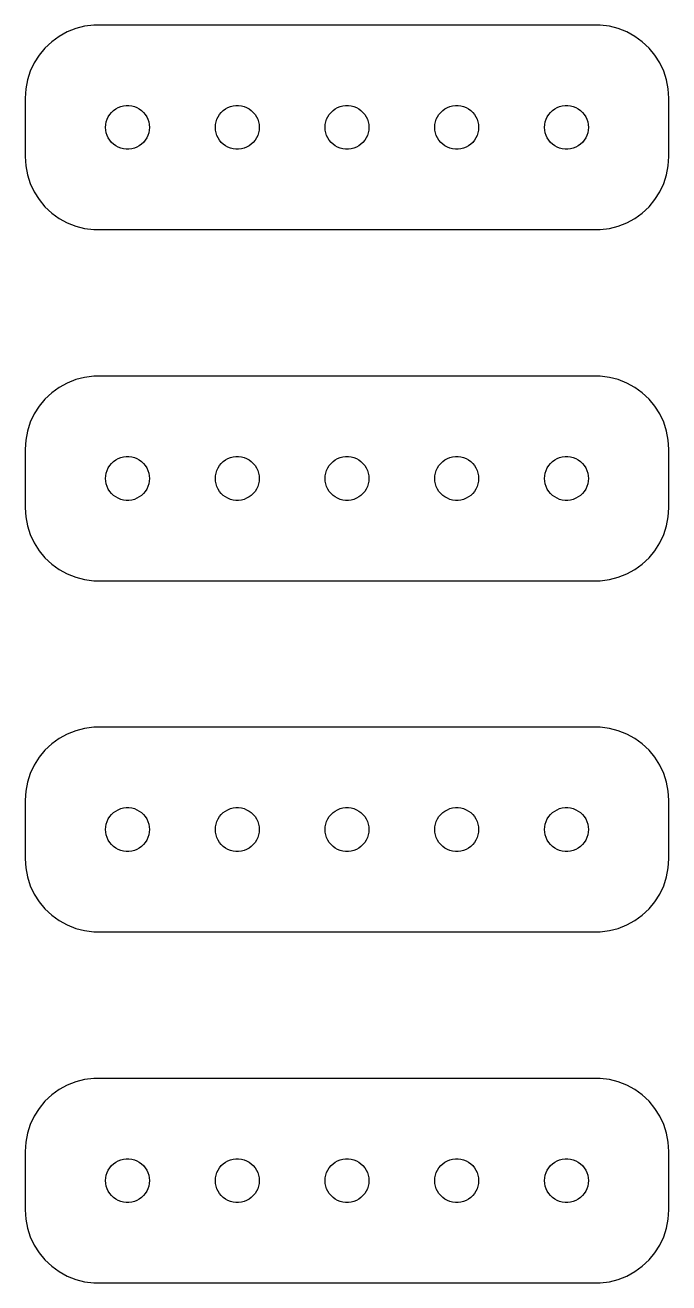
# Model space of a CAD drawing. Header units: metres. Extents: x -22 to 22, y 65 to 151.
import ezdxf

# ---------------------------------------------------------------- set-up
doc = ezdxf.new("R2010")
doc.units = ezdxf.units.M

msp = doc.modelspace()

# ---------------------------------------------------------------- linework, layer by layer
for p, q in [((-19.1289, 150.524), (-19.6791, 150.222)), ((-18.5451, 150.755), (-19.1289, 150.524)), ((-17.9369, 150.911), (-18.5451, 150.755)), ((-17.3139, 150.99), (-17.9369, 150.911)), ((17.3139, 150.99), (-17.3139, 150.99)), ((17.9369, 150.911), (17.3139, 150.99)), ((18.5451, 150.755), (17.9369, 150.911)), ((19.1289, 150.524), (18.5451, 150.755)), ((19.6791, 150.222), (19.1289, 150.524)), ((-20.1871, 149.853), (-20.6448, 149.423)), ((-19.6791, 150.222), (-20.1871, 149.853)), ((20.1871, 149.853), (19.6791, 150.222)), ((20.6448, 149.423), (20.1871, 149.853)), ((-21.0451, 148.939), (-21.3815, 148.409)), ((-20.6448, 149.423), (-21.0451, 148.939)), ((21.0451, 148.939), (20.6448, 149.423)), ((21.3815, 148.409), (21.0451, 148.939)), ((-21.3815, 148.409), (-21.6489, 147.841)), ((21.6489, 147.841), (21.3815, 148.409)), ((-21.8429, 147.243), (-21.9606, 146.627)), ((-21.6489, 147.841), (-21.8429, 147.243)), ((21.8429, 147.243), (21.6489, 147.841)), ((21.9606, 146.627), (21.8429, 147.243)), ((-21.9606, 146.627), (-22, 146)), ((22, 146), (21.9606, 146.627)), ((-22, 146), (-22, 142)), ((-15.8037, 145.266), (-15.6387, 145.357)), ((-15.6387, 145.357), (-15.4635, 145.427)), ((-15.4635, 145.427), (-15.2811, 145.473)), ((-15.2811, 145.473), (-15.0942, 145.497)), ((-15.0942, 145.497), (-14.9058, 145.497)), ((-14.9058, 145.497), (-14.7189, 145.473)), ((-14.7189, 145.473), (-14.5365, 145.427)), ((-14.5365, 145.427), (-14.3613, 145.357)), ((-14.3613, 145.357), (-14.1963, 145.266)), ((-8.30373, 145.266), (-8.13866, 145.357)), ((-8.13866, 145.357), (-7.96352, 145.427)), ((-7.96352, 145.427), (-7.78107, 145.473)), ((-7.78107, 145.473), (-7.59418, 145.497)), ((-7.59418, 145.497), (-7.40581, 145.497)), ((-7.40581, 145.497), (-7.21892, 145.473)), ((-7.21892, 145.473), (-7.03647, 145.427)), ((-7.03647, 145.427), (-6.86133, 145.357)), ((-6.86133, 145.357), (-6.69626, 145.266)), ((-0.803726, 145.266), (-0.638657, 145.357)), ((-0.638657, 145.357), (-0.463516, 145.427)), ((-0.463516, 145.427), (-0.281067, 145.473)), ((-0.281067, 145.473), (-0.094177, 145.497)), ((-0.094177, 145.497), (0.094177, 145.497)), ((0.094177, 145.497), (0.281067, 145.473)), ((0.281067, 145.473), (0.463516, 145.427)), ((0.463516, 145.427), (0.638657, 145.357)), ((0.638657, 145.357), (0.803726, 145.266)), ((6.69626, 145.266), (6.86133, 145.357)), ((6.86133, 145.357), (7.03647, 145.427)), ((7.03647, 145.427), (7.21892, 145.473)), ((7.21892, 145.473), (7.40581, 145.497)), ((7.40581, 145.497), (7.59418, 145.497)), ((7.59418, 145.497), (7.78107, 145.473)), ((7.78107, 145.473), (7.96352, 145.427)), ((7.96352, 145.427), (8.13866, 145.357)), ((8.13866, 145.357), (8.30373, 145.266)), ((14.1963, 145.266), (14.3613, 145.357)), ((14.3613, 145.357), (14.5365, 145.427)), ((14.5365, 145.427), (14.7189, 145.473)), ((14.7189, 145.473), (14.9058, 145.497)), ((14.9058, 145.497), (15.0942, 145.497)), ((15.0942, 145.497), (15.2811, 145.473)), ((15.2811, 145.473), (15.4635, 145.427)), ((15.4635, 145.427), (15.6387, 145.357)), ((15.6387, 145.357), (15.8037, 145.266)), ((22, 142), (22, 146)), ((-16.4529, 144.373), (-16.3947, 144.552)), ((-16.3947, 144.552), (-16.3145, 144.723)), ((-16.3145, 144.723), (-16.2135, 144.882)), ((-16.2135, 144.882), (-16.0934, 145.027)), ((-16.0934, 145.027), (-15.9561, 145.156)), ((-15.9561, 145.156), (-15.8037, 145.266)), ((-14.1963, 145.266), (-14.0439, 145.156)), ((-14.0439, 145.156), (-13.9065, 145.027)), ((-13.9065, 145.027), (-13.7865, 144.882)), ((-13.7865, 144.882), (-13.6855, 144.723)), ((-13.6855, 144.723), (-13.6053, 144.552)), ((-13.6053, 144.552), (-13.5471, 144.373)), ((-8.95287, 144.373), (-8.89465, 144.552)), ((-8.89465, 144.552), (-8.81445, 144.723)), ((-8.81445, 144.723), (-8.71352, 144.882)), ((-8.71352, 144.882), (-8.59344, 145.027)), ((-8.59344, 145.027), (-8.45613, 145.156)), ((-8.45613, 145.156), (-8.30373, 145.266)), ((-6.69626, 145.266), (-6.54385, 145.156)), ((-6.54385, 145.156), (-6.40654, 145.027)), ((-6.40654, 145.027), (-6.28647, 144.882)), ((-6.28647, 144.882), (-6.18553, 144.723)), ((-6.18553, 144.723), (-6.10533, 144.552)), ((-6.10533, 144.552), (-6.04712, 144.373)), ((-1.45287, 144.373), (-1.39465, 144.552)), ((-1.39465, 144.552), (-1.31445, 144.723)), ((-1.31445, 144.723), (-1.21352, 144.882)), ((-1.21352, 144.882), (-1.09344, 145.027)), ((-1.09344, 145.027), (-0.956131, 145.156)), ((-0.956131, 145.156), (-0.803726, 145.266)), ((0.803726, 145.266), (0.956131, 145.156)), ((0.956131, 145.156), (1.09344, 145.027)), ((1.09344, 145.027), (1.21352, 144.882)), ((1.21352, 144.882), (1.31445, 144.723)), ((1.31445, 144.723), (1.39465, 144.552)), ((1.39465, 144.552), (1.45287, 144.373)), ((6.04712, 144.373), (6.10533, 144.552)), ((6.10533, 144.552), (6.18553, 144.723)), ((6.18553, 144.723), (6.28647, 144.882)), ((6.28647, 144.882), (6.40654, 145.027)), ((6.40654, 145.027), (6.54385, 145.156)), ((6.54385, 145.156), (6.69626, 145.266)), ((8.30373, 145.266), (8.45613, 145.156)), ((8.45613, 145.156), (8.59344, 145.027)), ((8.59344, 145.027), (8.71352, 144.882)), ((8.71352, 144.882), (8.81445, 144.723)), ((8.81445, 144.723), (8.89465, 144.552)), ((8.89465, 144.552), (8.95287, 144.373)), ((13.5471, 144.373), (13.6053, 144.552)), ((13.6053, 144.552), (13.6855, 144.723)), ((13.6855, 144.723), (13.7865, 144.882)), ((13.7865, 144.882), (13.9065, 145.027)), ((13.9065, 145.027), (14.0439, 145.156)), ((14.0439, 145.156), (14.1963, 145.266)), ((15.8037, 145.266), (15.9561, 145.156)), ((15.9561, 145.156), (16.0934, 145.027)), ((16.0934, 145.027), (16.2135, 144.882)), ((16.2135, 144.882), (16.3145, 144.723)), ((16.3145, 144.723), (16.3947, 144.552)), ((16.3947, 144.552), (16.4529, 144.373)), ((-16.5, 144), (-16.4882, 144.188)), ((-16.4882, 143.812), (-16.5, 144)), ((-16.4882, 144.188), (-16.4529, 144.373)), ((-16.4529, 143.627), (-16.4882, 143.812)), ((-16.3947, 143.448), (-16.4529, 143.627)), ((-13.5471, 143.627), (-13.6053, 143.448)), ((-13.5471, 144.373), (-13.5118, 144.188)), ((-13.5118, 143.812), (-13.5471, 143.627)), ((-13.5118, 144.188), (-13.5, 144)), ((-13.5, 144), (-13.5118, 143.812)), ((-9, 144), (-8.98816, 144.188)), ((-8.98816, 143.812), (-9, 144)), ((-8.98816, 144.188), (-8.95287, 144.373)), ((-8.95287, 143.627), (-8.98816, 143.812)), ((-8.89465, 143.448), (-8.95287, 143.627)), ((-6.04712, 143.627), (-6.10533, 143.448)), ((-6.04712, 144.373), (-6.01183, 144.188)), ((-6.01183, 143.812), (-6.04712, 143.627)), ((-6.01183, 144.188), (-6, 144)), ((-6, 144), (-6.01183, 143.812)), ((-1.5, 144), (-1.48816, 144.188)), ((-1.48816, 143.812), (-1.5, 144)), ((-1.48816, 144.188), (-1.45287, 144.373)), ((-1.45287, 143.627), (-1.48816, 143.812)), ((-1.39465, 143.448), (-1.45287, 143.627)), ((1.45287, 143.627), (1.39465, 143.448)), ((1.45287, 144.373), (1.48816, 144.188)), ((1.48816, 143.812), (1.45287, 143.627)), ((1.48816, 144.188), (1.5, 144)), ((1.5, 144), (1.48816, 143.812)), ((6, 144), (6.01183, 144.188)), ((6.01183, 143.812), (6, 144)), ((6.01183, 144.188), (6.04712, 144.373)), ((6.04712, 143.627), (6.01183, 143.812)), ((6.10533, 143.448), (6.04712, 143.627)), ((8.95287, 143.627), (8.89465, 143.448)), ((8.95287, 144.373), (8.98816, 144.188)), ((8.98816, 143.812), (8.95287, 143.627)), ((8.98816, 144.188), (9, 144)), ((9, 144), (8.98816, 143.812)), ((13.5, 144), (13.5118, 144.188)), ((13.5118, 143.812), (13.5, 144)), ((13.5118, 144.188), (13.5471, 144.373)), ((13.5471, 143.627), (13.5118, 143.812)), ((13.6053, 143.448), (13.5471, 143.627)), ((16.4529, 143.627), (16.3947, 143.448)), ((16.4529, 144.373), (16.4882, 144.188)), ((16.4882, 143.812), (16.4529, 143.627)), ((16.4882, 144.188), (16.5, 144)), ((16.5, 144), (16.4882, 143.812)), ((-16.3145, 143.277), (-16.3947, 143.448)), ((-16.2135, 143.118), (-16.3145, 143.277)), ((-16.0934, 142.973), (-16.2135, 143.118)), ((-15.9561, 142.844), (-16.0934, 142.973)), ((-15.8037, 142.734), (-15.9561, 142.844)), ((-15.6387, 142.643), (-15.8037, 142.734)), ((-14.1963, 142.734), (-14.3613, 142.643)), ((-14.0439, 142.844), (-14.1963, 142.734)), ((-13.9065, 142.973), (-14.0439, 142.844)), ((-13.7865, 143.118), (-13.9065, 142.973)), ((-13.6855, 143.277), (-13.7865, 143.118)), ((-13.6053, 143.448), (-13.6855, 143.277)), ((-8.81445, 143.277), (-8.89465, 143.448)), ((-8.71352, 143.118), (-8.81445, 143.277)), ((-8.59344, 142.973), (-8.71352, 143.118)), ((-8.45613, 142.844), (-8.59344, 142.973)), ((-8.30373, 142.734), (-8.45613, 142.844)), ((-8.13866, 142.643), (-8.30373, 142.734)), ((-6.69626, 142.734), (-6.86133, 142.643)), ((-6.54385, 142.844), (-6.69626, 142.734)), ((-6.40654, 142.973), (-6.54385, 142.844)), ((-6.28647, 143.118), (-6.40654, 142.973)), ((-6.18553, 143.277), (-6.28647, 143.118)), ((-6.10533, 143.448), (-6.18553, 143.277)), ((-1.31445, 143.277), (-1.39465, 143.448)), ((-1.21352, 143.118), (-1.31445, 143.277)), ((-1.09344, 142.973), (-1.21352, 143.118)), ((-0.956131, 142.844), (-1.09344, 142.973)), ((-0.803726, 142.734), (-0.956131, 142.844)), ((-0.638657, 142.643), (-0.803726, 142.734)), ((0.803726, 142.734), (0.638657, 142.643)), ((0.956131, 142.844), (0.803726, 142.734)), ((1.09344, 142.973), (0.956131, 142.844)), ((1.21352, 143.118), (1.09344, 142.973)), ((1.31445, 143.277), (1.21352, 143.118)), ((1.39465, 143.448), (1.31445, 143.277)), ((6.18553, 143.277), (6.10533, 143.448)), ((6.28647, 143.118), (6.18553, 143.277)), ((6.40654, 142.973), (6.28647, 143.118)), ((6.54385, 142.844), (6.40654, 142.973)), ((6.69626, 142.734), (6.54385, 142.844)), ((6.86133, 142.643), (6.69626, 142.734)), ((8.30373, 142.734), (8.13866, 142.643)), ((8.45613, 142.844), (8.30373, 142.734)), ((8.59344, 142.973), (8.45613, 142.844)), ((8.71352, 143.118), (8.59344, 142.973)), ((8.81445, 143.277), (8.71352, 143.118)), ((8.89465, 143.448), (8.81445, 143.277)), ((13.6855, 143.277), (13.6053, 143.448)), ((13.7865, 143.118), (13.6855, 143.277)), ((13.9065, 142.973), (13.7865, 143.118)), ((14.0439, 142.844), (13.9065, 142.973)), ((14.1963, 142.734), (14.0439, 142.844)), ((14.3613, 142.643), (14.1963, 142.734)), ((15.8037, 142.734), (15.6387, 142.643)), ((15.9561, 142.844), (15.8037, 142.734)), ((16.0934, 142.973), (15.9561, 142.844)), ((16.2135, 143.118), (16.0934, 142.973)), ((16.3145, 143.277), (16.2135, 143.118)), ((16.3947, 143.448), (16.3145, 143.277)), ((-22, 142), (-21.9606, 141.373)), ((-15.4635, 142.573), (-15.6387, 142.643)), ((-15.2811, 142.527), (-15.4635, 142.573)), ((-15.0942, 142.503), (-15.2811, 142.527)), ((-14.9058, 142.503), (-15.0942, 142.503)), ((-14.7189, 142.527), (-14.9058, 142.503)), ((-14.5365, 142.573), (-14.7189, 142.527)), ((-14.3613, 142.643), (-14.5365, 142.573)), ((-7.96352, 142.573), (-8.13866, 142.643)), ((-7.78107, 142.527), (-7.96352, 142.573)), ((-7.59418, 142.503), (-7.78107, 142.527)), ((-7.40581, 142.503), (-7.59418, 142.503)), ((-7.21892, 142.527), (-7.40581, 142.503)), ((-7.03647, 142.573), (-7.21892, 142.527)), ((-6.86133, 142.643), (-7.03647, 142.573)), ((-0.463516, 142.573), (-0.638657, 142.643)), ((-0.281067, 142.527), (-0.463516, 142.573)), ((-0.094177, 142.503), (-0.281067, 142.527)), ((0.094177, 142.503), (-0.094177, 142.503)), ((0.281067, 142.527), (0.094177, 142.503)), ((0.463516, 142.573), (0.281067, 142.527)), ((0.638657, 142.643), (0.463516, 142.573)), ((7.03647, 142.573), (6.86133, 142.643)), ((7.21892, 142.527), (7.03647, 142.573)), ((7.40581, 142.503), (7.21892, 142.527)), ((7.59418, 142.503), (7.40581, 142.503)), ((7.78107, 142.527), (7.59418, 142.503)), ((7.96352, 142.573), (7.78107, 142.527)), ((8.13866, 142.643), (7.96352, 142.573)), ((14.5365, 142.573), (14.3613, 142.643)), ((14.7189, 142.527), (14.5365, 142.573)), ((14.9058, 142.503), (14.7189, 142.527)), ((15.0942, 142.503), (14.9058, 142.503)), ((15.2811, 142.527), (15.0942, 142.503)), ((15.4635, 142.573), (15.2811, 142.527)), ((15.6387, 142.643), (15.4635, 142.573)), ((21.9606, 141.373), (22, 142)), ((-21.9606, 141.373), (-21.8429, 140.757)), ((21.8429, 140.757), (21.9606, 141.373)), ((-21.8429, 140.757), (-21.6489, 140.159)), ((-21.6489, 140.159), (-21.3815, 139.591)), ((21.3815, 139.591), (21.6489, 140.159)), ((21.6489, 140.159), (21.8429, 140.757)), ((-21.3815, 139.591), (-21.0451, 139.061)), ((21.0451, 139.061), (21.3815, 139.591)), ((-21.0451, 139.061), (-20.6448, 138.577)), ((-20.6448, 138.577), (-20.1871, 138.147)), ((20.1871, 138.147), (20.6448, 138.577)), ((20.6448, 138.577), (21.0451, 139.061)), ((-20.1871, 138.147), (-19.6791, 137.778)), ((-19.6791, 137.778), (-19.1289, 137.476)), ((19.1289, 137.476), (19.6791, 137.778)), ((19.6791, 137.778), (20.1871, 138.147)), ((-19.1289, 137.476), (-18.5451, 137.245)), ((-18.5451, 137.245), (-17.9369, 137.089)), ((-17.9369, 137.089), (-17.3139, 137.01)), ((-17.3139, 137.01), (17.3139, 137.01)), ((17.3139, 137.01), (17.9369, 137.089)), ((17.9369, 137.089), (18.5451, 137.245)), ((18.5451, 137.245), (19.1289, 137.476)), ((-19.1289, 126.524), (-19.6791, 126.222)), ((-18.5451, 126.755), (-19.1289, 126.524)), ((-17.9369, 126.911), (-18.5451, 126.755)), ((-17.3139, 126.99), (-17.9369, 126.911)), ((17.3139, 126.99), (-17.3139, 126.99)), ((17.9369, 126.911), (17.3139, 126.99)), ((18.5451, 126.755), (17.9369, 126.911)), ((19.1289, 126.524), (18.5451, 126.755)), ((19.6791, 126.222), (19.1289, 126.524)), ((-20.1871, 125.853), (-20.6448, 125.423)), ((-19.6791, 126.222), (-20.1871, 125.853)), ((20.1871, 125.853), (19.6791, 126.222)), ((20.6448, 125.423), (20.1871, 125.853)), ((-21.0451, 124.939), (-21.3815, 124.409)), ((-20.6448, 125.423), (-21.0451, 124.939)), ((21.0451, 124.939), (20.6448, 125.423)), ((21.3815, 124.409), (21.0451, 124.939)), ((-21.6489, 123.841), (-21.8429, 123.243)), ((-21.3815, 124.409), (-21.6489, 123.841)), ((21.6489, 123.841), (21.3815, 124.409)), ((21.8429, 123.243), (21.6489, 123.841)), ((-21.8429, 123.243), (-21.9606, 122.627)), ((21.9606, 122.627), (21.8429, 123.243)), ((-21.9606, 122.627), (-22, 122)), ((22, 122), (21.9606, 122.627)), ((-22, 122), (-22, 118)), ((-15.9561, 121.156), (-15.8037, 121.266)), ((-15.8037, 121.266), (-15.6387, 121.357)), ((-15.6387, 121.357), (-15.4635, 121.427)), ((-15.4635, 121.427), (-15.2811, 121.473)), ((-15.2811, 121.473), (-15.0942, 121.497)), ((-15.0942, 121.497), (-14.9058, 121.497)), ((-14.9058, 121.497), (-14.7189, 121.473)), ((-14.7189, 121.473), (-14.5365, 121.427)), ((-14.5365, 121.427), (-14.3613, 121.357)), ((-14.3613, 121.357), (-14.1963, 121.266)), ((-14.1963, 121.266), (-14.0439, 121.156)), ((-8.45613, 121.156), (-8.30373, 121.266)), ((-8.30373, 121.266), (-8.13866, 121.357)), ((-8.13866, 121.357), (-7.96352, 121.427)), ((-7.96352, 121.427), (-7.78107, 121.473)), ((-7.78107, 121.473), (-7.59418, 121.497)), ((-7.59418, 121.497), (-7.40581, 121.497)), ((-7.40581, 121.497), (-7.21892, 121.473)), ((-7.21892, 121.473), (-7.03647, 121.427)), ((-7.03647, 121.427), (-6.86133, 121.357)), ((-6.86133, 121.357), (-6.69626, 121.266)), ((-6.69626, 121.266), (-6.54385, 121.156)), ((-0.956131, 121.156), (-0.803726, 121.266)), ((-0.803726, 121.266), (-0.638657, 121.357)), ((-0.638657, 121.357), (-0.463516, 121.427)), ((-0.463516, 121.427), (-0.281067, 121.473)), ((-0.281067, 121.473), (-0.094177, 121.497)), ((-0.094177, 121.497), (0.094177, 121.497)), ((0.094177, 121.497), (0.281067, 121.473)), ((0.281067, 121.473), (0.463516, 121.427)), ((0.463516, 121.427), (0.638657, 121.357)), ((0.638657, 121.357), (0.803726, 121.266)), ((0.803726, 121.266), (0.956131, 121.156)), ((6.54385, 121.156), (6.69626, 121.266)), ((6.69626, 121.266), (6.86133, 121.357)), ((6.86133, 121.357), (7.03647, 121.427)), ((7.03647, 121.427), (7.21892, 121.473)), ((7.21892, 121.473), (7.40581, 121.497)), ((7.40581, 121.497), (7.59418, 121.497)), ((7.59418, 121.497), (7.78107, 121.473)), ((7.78107, 121.473), (7.96352, 121.427)), ((7.96352, 121.427), (8.13866, 121.357)), ((8.13866, 121.357), (8.30373, 121.266)), ((8.30373, 121.266), (8.45613, 121.156)), ((14.0439, 121.156), (14.1963, 121.266)), ((14.1963, 121.266), (14.3613, 121.357)), ((14.3613, 121.357), (14.5365, 121.427)), ((14.5365, 121.427), (14.7189, 121.473)), ((14.7189, 121.473), (14.9058, 121.497)), ((14.9058, 121.497), (15.0942, 121.497)), ((15.0942, 121.497), (15.2811, 121.473)), ((15.2811, 121.473), (15.4635, 121.427)), ((15.4635, 121.427), (15.6387, 121.357)), ((15.6387, 121.357), (15.8037, 121.266)), ((15.8037, 121.266), (15.9561, 121.156)), ((22, 118), (22, 122)), ((-16.4882, 120.188), (-16.4529, 120.373)), ((-16.4529, 120.373), (-16.3947, 120.552)), ((-16.3947, 120.552), (-16.3145, 120.723)), ((-16.3145, 120.723), (-16.2135, 120.882)), ((-16.2135, 120.882), (-16.0934, 121.027)), ((-16.0934, 121.027), (-15.9561, 121.156)), ((-14.0439, 121.156), (-13.9065, 121.027)), ((-13.9065, 121.027), (-13.7865, 120.882)), ((-13.7865, 120.882), (-13.6855, 120.723)), ((-13.6855, 120.723), (-13.6053, 120.552)), ((-13.6053, 120.552), (-13.5471, 120.373)), ((-13.5471, 120.373), (-13.5118, 120.188)), ((-8.98816, 120.188), (-8.95287, 120.373)), ((-8.95287, 120.373), (-8.89465, 120.552)), ((-8.89465, 120.552), (-8.81445, 120.723)), ((-8.81445, 120.723), (-8.71352, 120.882)), ((-8.71352, 120.882), (-8.59344, 121.027)), ((-8.59344, 121.027), (-8.45613, 121.156)), ((-6.54385, 121.156), (-6.40654, 121.027)), ((-6.40654, 121.027), (-6.28647, 120.882)), ((-6.28647, 120.882), (-6.18553, 120.723)), ((-6.18553, 120.723), (-6.10533, 120.552)), ((-6.10533, 120.552), (-6.04712, 120.373)), ((-6.04712, 120.373), (-6.01183, 120.188)), ((-1.48816, 120.188), (-1.45287, 120.373)), ((-1.45287, 120.373), (-1.39465, 120.552)), ((-1.39465, 120.552), (-1.31445, 120.723)), ((-1.31445, 120.723), (-1.21352, 120.882)), ((-1.21352, 120.882), (-1.09344, 121.027)), ((-1.09344, 121.027), (-0.956131, 121.156)), ((0.956131, 121.156), (1.09344, 121.027)), ((1.09344, 121.027), (1.21352, 120.882)), ((1.21352, 120.882), (1.31445, 120.723)), ((1.31445, 120.723), (1.39465, 120.552)), ((1.39465, 120.552), (1.45287, 120.373)), ((1.45287, 120.373), (1.48816, 120.188)), ((6.01183, 120.188), (6.04712, 120.373)), ((6.04712, 120.373), (6.10533, 120.552)), ((6.10533, 120.552), (6.18553, 120.723)), ((6.18553, 120.723), (6.28647, 120.882)), ((6.28647, 120.882), (6.40654, 121.027)), ((6.40654, 121.027), (6.54385, 121.156)), ((8.45613, 121.156), (8.59344, 121.027)), ((8.59344, 121.027), (8.71352, 120.882)), ((8.71352, 120.882), (8.81445, 120.723)), ((8.81445, 120.723), (8.89465, 120.552)), ((8.89465, 120.552), (8.95287, 120.373)), ((8.95287, 120.373), (8.98816, 120.188)), ((13.5118, 120.188), (13.5471, 120.373)), ((13.5471, 120.373), (13.6053, 120.552)), ((13.6053, 120.552), (13.6855, 120.723)), ((13.6855, 120.723), (13.7865, 120.882)), ((13.7865, 120.882), (13.9065, 121.027)), ((13.9065, 121.027), (14.0439, 121.156)), ((15.9561, 121.156), (16.0934, 121.027)), ((16.0934, 121.027), (16.2135, 120.882)), ((16.2135, 120.882), (16.3145, 120.723)), ((16.3145, 120.723), (16.3947, 120.552)), ((16.3947, 120.552), (16.4529, 120.373)), ((16.4529, 120.373), (16.4882, 120.188)), ((-16.5, 120), (-16.4882, 120.188)), ((-16.4882, 119.812), (-16.5, 120)), ((-16.4529, 119.627), (-16.4882, 119.812)), ((-16.3947, 119.448), (-16.4529, 119.627)), ((-13.5471, 119.627), (-13.6053, 119.448)), ((-13.5118, 119.812), (-13.5471, 119.627)), ((-13.5118, 120.188), (-13.5, 120)), ((-13.5, 120), (-13.5118, 119.812)), ((-9, 120), (-8.98816, 120.188)), ((-8.98816, 119.812), (-9, 120)), ((-8.95287, 119.627), (-8.98816, 119.812)), ((-8.89465, 119.448), (-8.95287, 119.627)), ((-6.04712, 119.627), (-6.10533, 119.448)), ((-6.01183, 119.812), (-6.04712, 119.627)), ((-6.01183, 120.188), (-6, 120)), ((-6, 120), (-6.01183, 119.812)), ((-1.5, 120), (-1.48816, 120.188)), ((-1.48816, 119.812), (-1.5, 120)), ((-1.45287, 119.627), (-1.48816, 119.812)), ((-1.39465, 119.448), (-1.45287, 119.627)), ((1.45287, 119.627), (1.39465, 119.448)), ((1.48816, 119.812), (1.45287, 119.627)), ((1.48816, 120.188), (1.5, 120)), ((1.5, 120), (1.48816, 119.812)), ((6, 120), (6.01183, 120.188)), ((6.01183, 119.812), (6, 120)), ((6.04712, 119.627), (6.01183, 119.812)), ((6.10533, 119.448), (6.04712, 119.627)), ((8.95287, 119.627), (8.89465, 119.448)), ((8.98816, 119.812), (8.95287, 119.627)), ((8.98816, 120.188), (9, 120)), ((9, 120), (8.98816, 119.812)), ((13.5, 120), (13.5118, 120.188)), ((13.5118, 119.812), (13.5, 120)), ((13.5471, 119.627), (13.5118, 119.812)), ((13.6053, 119.448), (13.5471, 119.627)), ((16.4529, 119.627), (16.3947, 119.448)), ((16.4882, 119.812), (16.4529, 119.627)), ((16.4882, 120.188), (16.5, 120)), ((16.5, 120), (16.4882, 119.812)), ((-16.3145, 119.277), (-16.3947, 119.448)), ((-16.2135, 119.118), (-16.3145, 119.277)), ((-16.0934, 118.973), (-16.2135, 119.118)), ((-15.9561, 118.844), (-16.0934, 118.973)), ((-15.8037, 118.734), (-15.9561, 118.844)), ((-15.6387, 118.643), (-15.8037, 118.734)), ((-14.1963, 118.734), (-14.3613, 118.643)), ((-14.0439, 118.844), (-14.1963, 118.734)), ((-13.9065, 118.973), (-14.0439, 118.844)), ((-13.7865, 119.118), (-13.9065, 118.973)), ((-13.6855, 119.277), (-13.7865, 119.118)), ((-13.6053, 119.448), (-13.6855, 119.277)), ((-8.81445, 119.277), (-8.89465, 119.448)), ((-8.71352, 119.118), (-8.81445, 119.277)), ((-8.59344, 118.973), (-8.71352, 119.118)), ((-8.45613, 118.844), (-8.59344, 118.973)), ((-8.30373, 118.734), (-8.45613, 118.844)), ((-8.13866, 118.643), (-8.30373, 118.734)), ((-6.69626, 118.734), (-6.86133, 118.643)), ((-6.54385, 118.844), (-6.69626, 118.734)), ((-6.40654, 118.973), (-6.54385, 118.844)), ((-6.28647, 119.118), (-6.40654, 118.973)), ((-6.18553, 119.277), (-6.28647, 119.118)), ((-6.10533, 119.448), (-6.18553, 119.277)), ((-1.31445, 119.277), (-1.39465, 119.448)), ((-1.21352, 119.118), (-1.31445, 119.277)), ((-1.09344, 118.973), (-1.21352, 119.118)), ((-0.956131, 118.844), (-1.09344, 118.973)), ((-0.803726, 118.734), (-0.956131, 118.844)), ((-0.638657, 118.643), (-0.803726, 118.734)), ((0.803726, 118.734), (0.638657, 118.643)), ((0.956131, 118.844), (0.803726, 118.734)), ((1.09344, 118.973), (0.956131, 118.844)), ((1.21352, 119.118), (1.09344, 118.973)), ((1.31445, 119.277), (1.21352, 119.118)), ((1.39465, 119.448), (1.31445, 119.277)), ((6.18553, 119.277), (6.10533, 119.448)), ((6.28647, 119.118), (6.18553, 119.277)), ((6.40654, 118.973), (6.28647, 119.118)), ((6.54385, 118.844), (6.40654, 118.973)), ((6.69626, 118.734), (6.54385, 118.844)), ((6.86133, 118.643), (6.69626, 118.734)), ((8.30373, 118.734), (8.13866, 118.643)), ((8.45613, 118.844), (8.30373, 118.734)), ((8.59344, 118.973), (8.45613, 118.844)), ((8.71352, 119.118), (8.59344, 118.973)), ((8.81445, 119.277), (8.71352, 119.118)), ((8.89465, 119.448), (8.81445, 119.277)), ((13.6855, 119.277), (13.6053, 119.448)), ((13.7865, 119.118), (13.6855, 119.277)), ((13.9065, 118.973), (13.7865, 119.118)), ((14.0439, 118.844), (13.9065, 118.973)), ((14.1963, 118.734), (14.0439, 118.844)), ((14.3613, 118.643), (14.1963, 118.734)), ((15.8037, 118.734), (15.6387, 118.643)), ((15.9561, 118.844), (15.8037, 118.734)), ((16.0934, 118.973), (15.9561, 118.844)), ((16.2135, 119.118), (16.0934, 118.973)), ((16.3145, 119.277), (16.2135, 119.118)), ((16.3947, 119.448), (16.3145, 119.277)), ((-22, 118), (-21.9606, 117.373)), ((-15.4635, 118.573), (-15.6387, 118.643)), ((-15.2811, 118.527), (-15.4635, 118.573)), ((-15.0942, 118.503), (-15.2811, 118.527)), ((-14.9058, 118.503), (-15.0942, 118.503)), ((-14.7189, 118.527), (-14.9058, 118.503)), ((-14.5365, 118.573), (-14.7189, 118.527)), ((-14.3613, 118.643), (-14.5365, 118.573)), ((-7.96352, 118.573), (-8.13866, 118.643)), ((-7.78107, 118.527), (-7.96352, 118.573)), ((-7.59418, 118.503), (-7.78107, 118.527)), ((-7.40581, 118.503), (-7.59418, 118.503)), ((-7.21892, 118.527), (-7.40581, 118.503)), ((-7.03647, 118.573), (-7.21892, 118.527)), ((-6.86133, 118.643), (-7.03647, 118.573)), ((-0.463516, 118.573), (-0.638657, 118.643)), ((-0.281067, 118.527), (-0.463516, 118.573)), ((-0.094177, 118.503), (-0.281067, 118.527)), ((0.094177, 118.503), (-0.094177, 118.503)), ((0.281067, 118.527), (0.094177, 118.503)), ((0.463516, 118.573), (0.281067, 118.527)), ((0.638657, 118.643), (0.463516, 118.573)), ((7.03647, 118.573), (6.86133, 118.643)), ((7.21892, 118.527), (7.03647, 118.573)), ((7.40581, 118.503), (7.21892, 118.527)), ((7.59418, 118.503), (7.40581, 118.503)), ((7.78107, 118.527), (7.59418, 118.503)), ((7.96352, 118.573), (7.78107, 118.527)), ((8.13866, 118.643), (7.96352, 118.573)), ((14.5365, 118.573), (14.3613, 118.643)), ((14.7189, 118.527), (14.5365, 118.573)), ((14.9058, 118.503), (14.7189, 118.527)), ((15.0942, 118.503), (14.9058, 118.503)), ((15.2811, 118.527), (15.0942, 118.503)), ((15.4635, 118.573), (15.2811, 118.527)), ((15.6387, 118.643), (15.4635, 118.573)), ((21.9606, 117.373), (22, 118)), ((-21.9606, 117.373), (-21.8429, 116.757)), ((21.8429, 116.757), (21.9606, 117.373)), ((-21.8429, 116.757), (-21.6489, 116.159)), ((-21.6489, 116.159), (-21.3815, 115.591)), ((21.3815, 115.591), (21.6489, 116.159)), ((21.6489, 116.159), (21.8429, 116.757)), ((-21.3815, 115.591), (-21.0451, 115.061)), ((21.0451, 115.061), (21.3815, 115.591)), ((-21.0451, 115.061), (-20.6448, 114.577)), ((-20.6448, 114.577), (-20.1871, 114.147)), ((20.1871, 114.147), (20.6448, 114.577)), ((20.6448, 114.577), (21.0451, 115.061)), ((-20.1871, 114.147), (-19.6791, 113.778)), ((-19.6791, 113.778), (-19.1289, 113.476)), ((19.1289, 113.476), (19.6791, 113.778)), ((19.6791, 113.778), (20.1871, 114.147)), ((-19.1289, 113.476), (-18.5451, 113.245)), ((-18.5451, 113.245), (-17.9369, 113.089)), ((-17.9369, 113.089), (-17.3139, 113.01)), ((-17.3139, 113.01), (17.3139, 113.01)), ((17.3139, 113.01), (17.9369, 113.089)), ((17.9369, 113.089), (18.5451, 113.245)), ((18.5451, 113.245), (19.1289, 113.476)), ((-19.1289, 102.524), (-19.6791, 102.222)), ((-18.5451, 102.755), (-19.1289, 102.524)), ((-17.9369, 102.911), (-18.5451, 102.755)), ((-17.3139, 102.99), (-17.9369, 102.911)), ((17.3139, 102.99), (-17.3139, 102.99)), ((17.9369, 102.911), (17.3139, 102.99)), ((18.5451, 102.755), (17.9369, 102.911)), ((19.1289, 102.524), (18.5451, 102.755)), ((19.6791, 102.222), (19.1289, 102.524)), ((-20.1871, 101.853), (-20.6448, 101.423)), ((-19.6791, 102.222), (-20.1871, 101.853)), ((20.1871, 101.853), (19.6791, 102.222)), ((20.6448, 101.423), (20.1871, 101.853)), ((-21.0451, 100.939), (-21.3815, 100.409)), ((-20.6448, 101.423), (-21.0451, 100.939)), ((21.0451, 100.939), (20.6448, 101.423)), ((21.3815, 100.409), (21.0451, 100.939)), ((-21.6489, 99.8406), (-21.8429, 99.2434)), ((-21.3815, 100.409), (-21.6489, 99.8406)), ((21.6489, 99.8406), (21.3815, 100.409)), ((21.8429, 99.2434), (21.6489, 99.8406)), ((-21.8429, 99.2434), (-21.9606, 98.6267)), ((21.9606, 98.6267), (21.8429, 99.2434)), ((-21.9606, 98.6267), (-22, 98)), ((22, 98), (21.9606, 98.6267)), ((-22, 98), (-22, 94)), ((-15.9561, 97.1558), (-15.8037, 97.2665)), ((-15.8037, 97.2665), (-15.6387, 97.3572)), ((-15.6387, 97.3572), (-15.4635, 97.4266)), ((-15.4635, 97.4266), (-15.2811, 97.4734)), ((-15.2811, 97.4734), (-15.0942, 97.497)), ((-15.0942, 97.497), (-14.9058, 97.497)), ((-14.9058, 97.497), (-14.7189, 97.4734)), ((-14.7189, 97.4734), (-14.5365, 97.4266)), ((-14.5365, 97.4266), (-14.3613, 97.3572)), ((-14.3613, 97.3572), (-14.1963, 97.2665)), ((-14.1963, 97.2665), (-14.0439, 97.1558)), ((-8.45613, 97.1558), (-8.30373, 97.2665)), ((-8.30373, 97.2665), (-8.13866, 97.3572)), ((-8.13866, 97.3572), (-7.96352, 97.4266)), ((-7.96352, 97.4266), (-7.78107, 97.4734)), ((-7.78107, 97.4734), (-7.59418, 97.497)), ((-7.59418, 97.497), (-7.40581, 97.497)), ((-7.40581, 97.497), (-7.21892, 97.4734)), ((-7.21892, 97.4734), (-7.03647, 97.4266)), ((-7.03647, 97.4266), (-6.86133, 97.3572)), ((-6.86133, 97.3572), (-6.69626, 97.2665)), ((-6.69626, 97.2665), (-6.54385, 97.1558)), ((-0.956131, 97.1558), (-0.803726, 97.2665)), ((-0.803726, 97.2665), (-0.638657, 97.3572)), ((-0.638657, 97.3572), (-0.463516, 97.4266)), ((-0.463516, 97.4266), (-0.281067, 97.4734)), ((-0.281067, 97.4734), (-0.094177, 97.497)), ((-0.094177, 97.497), (0.094177, 97.497)), ((0.094177, 97.497), (0.281067, 97.4734)), ((0.281067, 97.4734), (0.463516, 97.4266)), ((0.463516, 97.4266), (0.638657, 97.3572)), ((0.638657, 97.3572), (0.803726, 97.2665)), ((0.803726, 97.2665), (0.956131, 97.1558)), ((6.54385, 97.1558), (6.69626, 97.2665)), ((6.69626, 97.2665), (6.86133, 97.3572)), ((6.86133, 97.3572), (7.03647, 97.4266)), ((7.03647, 97.4266), (7.21892, 97.4734)), ((7.21892, 97.4734), (7.40581, 97.497)), ((7.40581, 97.497), (7.59418, 97.497)), ((7.59418, 97.497), (7.78107, 97.4734)), ((7.78107, 97.4734), (7.96352, 97.4266)), ((7.96352, 97.4266), (8.13866, 97.3572)), ((8.13866, 97.3572), (8.30373, 97.2665)), ((8.30373, 97.2665), (8.45613, 97.1558)), ((14.0439, 97.1558), (14.1963, 97.2665)), ((14.1963, 97.2665), (14.3613, 97.3572)), ((14.3613, 97.3572), (14.5365, 97.4266)), ((14.5365, 97.4266), (14.7189, 97.4734)), ((14.7189, 97.4734), (14.9058, 97.497)), ((14.9058, 97.497), (15.0942, 97.497)), ((15.0942, 97.497), (15.2811, 97.4734)), ((15.2811, 97.4734), (15.4635, 97.4266)), ((15.4635, 97.4266), (15.6387, 97.3572)), ((15.6387, 97.3572), (15.8037, 97.2665)), ((15.8037, 97.2665), (15.9561, 97.1558)), ((22, 94), (22, 98)), ((-16.4882, 96.188), (-16.4529, 96.373)), ((-16.4529, 96.373), (-16.3947, 96.5522)), ((-16.3947, 96.5522), (-16.3145, 96.7226)), ((-16.3145, 96.7226), (-16.2135, 96.8817)), ((-16.2135, 96.8817), (-16.0934, 97.0268)), ((-16.0934, 97.0268), (-15.9561, 97.1558)), ((-14.0439, 97.1558), (-13.9065, 97.0268)), ((-13.9065, 97.0268), (-13.7865, 96.8817)), ((-13.7865, 96.8817), (-13.6855, 96.7226)), ((-13.6855, 96.7226), (-13.6053, 96.5522)), ((-13.6053, 96.5522), (-13.5471, 96.373)), ((-13.5471, 96.373), (-13.5118, 96.188)), ((-8.98816, 96.188), (-8.95287, 96.373)), ((-8.95287, 96.373), (-8.89465, 96.5522)), ((-8.89465, 96.5522), (-8.81445, 96.7226)), ((-8.81445, 96.7226), (-8.71352, 96.8817)), ((-8.71352, 96.8817), (-8.59344, 97.0268)), ((-8.59344, 97.0268), (-8.45613, 97.1558)), ((-6.54385, 97.1558), (-6.40654, 97.0268)), ((-6.40654, 97.0268), (-6.28647, 96.8817)), ((-6.28647, 96.8817), (-6.18553, 96.7226)), ((-6.18553, 96.7226), (-6.10533, 96.5522)), ((-6.10533, 96.5522), (-6.04712, 96.373)), ((-6.04712, 96.373), (-6.01183, 96.188)), ((-1.48816, 96.188), (-1.45287, 96.373)), ((-1.45287, 96.373), (-1.39465, 96.5522)), ((-1.39465, 96.5522), (-1.31445, 96.7226)), ((-1.31445, 96.7226), (-1.21352, 96.8817)), ((-1.21352, 96.8817), (-1.09344, 97.0268)), ((-1.09344, 97.0268), (-0.956131, 97.1558)), ((0.956131, 97.1558), (1.09344, 97.0268)), ((1.09344, 97.0268), (1.21352, 96.8817)), ((1.21352, 96.8817), (1.31445, 96.7226)), ((1.31445, 96.7226), (1.39465, 96.5522)), ((1.39465, 96.5522), (1.45287, 96.373)), ((1.45287, 96.373), (1.48816, 96.188)), ((6.01183, 96.188), (6.04712, 96.373)), ((6.04712, 96.373), (6.10533, 96.5522)), ((6.10533, 96.5522), (6.18553, 96.7226)), ((6.18553, 96.7226), (6.28647, 96.8817)), ((6.28647, 96.8817), (6.40654, 97.0268)), ((6.40654, 97.0268), (6.54385, 97.1558)), ((8.45613, 97.1558), (8.59344, 97.0268)), ((8.59344, 97.0268), (8.71352, 96.8817)), ((8.71352, 96.8817), (8.81445, 96.7226)), ((8.81445, 96.7226), (8.89465, 96.5522)), ((8.89465, 96.5522), (8.95287, 96.373)), ((8.95287, 96.373), (8.98816, 96.188)), ((13.5118, 96.188), (13.5471, 96.373)), ((13.5471, 96.373), (13.6053, 96.5522)), ((13.6053, 96.5522), (13.6855, 96.7226)), ((13.6855, 96.7226), (13.7865, 96.8817)), ((13.7865, 96.8817), (13.9065, 97.0268)), ((13.9065, 97.0268), (14.0439, 97.1558)), ((15.9561, 97.1558), (16.0934, 97.0268)), ((16.0934, 97.0268), (16.2135, 96.8817)), ((16.2135, 96.8817), (16.3145, 96.7226)), ((16.3145, 96.7226), (16.3947, 96.5522)), ((16.3947, 96.5522), (16.4529, 96.373)), ((16.4529, 96.373), (16.4882, 96.188)), ((-16.5, 96), (-16.4882, 96.188)), ((-16.4882, 95.812), (-16.5, 96)), ((-16.4529, 95.627), (-16.4882, 95.812)), ((-16.3947, 95.4478), (-16.4529, 95.627)), ((-16.3145, 95.2774), (-16.3947, 95.4478)), ((-13.6053, 95.4478), (-13.6855, 95.2774)), ((-13.5471, 95.627), (-13.6053, 95.4478)), ((-13.5118, 95.812), (-13.5471, 95.627)), ((-13.5118, 96.188), (-13.5, 96)), ((-13.5, 96), (-13.5118, 95.812)), ((-9, 96), (-8.98816, 96.188)), ((-8.98816, 95.812), (-9, 96)), ((-8.95287, 95.627), (-8.98816, 95.812)), ((-8.89465, 95.4478), (-8.95287, 95.627)), ((-8.81445, 95.2774), (-8.89465, 95.4478)), ((-6.10533, 95.4478), (-6.18553, 95.2774)), ((-6.04712, 95.627), (-6.10533, 95.4478)), ((-6.01183, 95.812), (-6.04712, 95.627)), ((-6.01183, 96.188), (-6, 96)), ((-6, 96), (-6.01183, 95.812)), ((-1.5, 96), (-1.48816, 96.188)), ((-1.48816, 95.812), (-1.5, 96)), ((-1.45287, 95.627), (-1.48816, 95.812)), ((-1.39465, 95.4478), (-1.45287, 95.627)), ((-1.31445, 95.2774), (-1.39465, 95.4478)), ((1.39465, 95.4478), (1.31445, 95.2774)), ((1.45287, 95.627), (1.39465, 95.4478)), ((1.48816, 95.812), (1.45287, 95.627)), ((1.48816, 96.188), (1.5, 96)), ((1.5, 96), (1.48816, 95.812)), ((6, 96), (6.01183, 96.188)), ((6.01183, 95.812), (6, 96)), ((6.04712, 95.627), (6.01183, 95.812)), ((6.10533, 95.4478), (6.04712, 95.627)), ((6.18553, 95.2774), (6.10533, 95.4478)), ((8.89465, 95.4478), (8.81445, 95.2774)), ((8.95287, 95.627), (8.89465, 95.4478)), ((8.98816, 95.812), (8.95287, 95.627)), ((8.98816, 96.188), (9, 96)), ((9, 96), (8.98816, 95.812)), ((13.5, 96), (13.5118, 96.188)), ((13.5118, 95.812), (13.5, 96)), ((13.5471, 95.627), (13.5118, 95.812)), ((13.6053, 95.4478), (13.5471, 95.627)), ((13.6855, 95.2774), (13.6053, 95.4478)), ((16.3947, 95.4478), (16.3145, 95.2774)), ((16.4529, 95.627), (16.3947, 95.4478)), ((16.4882, 95.812), (16.4529, 95.627)), ((16.4882, 96.188), (16.5, 96)), ((16.5, 96), (16.4882, 95.812)), ((-16.2135, 95.1183), (-16.3145, 95.2774)), ((-16.0934, 94.9732), (-16.2135, 95.1183)), ((-15.9561, 94.8442), (-16.0934, 94.9732)), ((-15.8037, 94.7335), (-15.9561, 94.8442)), ((-15.6387, 94.6428), (-15.8037, 94.7335)), ((-15.4635, 94.5734), (-15.6387, 94.6428)), ((-14.3613, 94.6428), (-14.5365, 94.5734)), ((-14.1963, 94.7335), (-14.3613, 94.6428)), ((-14.0439, 94.8442), (-14.1963, 94.7335)), ((-13.9065, 94.9732), (-14.0439, 94.8442)), ((-13.7865, 95.1183), (-13.9065, 94.9732)), ((-13.6855, 95.2774), (-13.7865, 95.1183)), ((-8.71352, 95.1183), (-8.81445, 95.2774)), ((-8.59344, 94.9732), (-8.71352, 95.1183)), ((-8.45613, 94.8442), (-8.59344, 94.9732)), ((-8.30373, 94.7335), (-8.45613, 94.8442)), ((-8.13866, 94.6428), (-8.30373, 94.7335)), ((-7.96352, 94.5734), (-8.13866, 94.6428)), ((-6.86133, 94.6428), (-7.03647, 94.5734)), ((-6.69626, 94.7335), (-6.86133, 94.6428)), ((-6.54385, 94.8442), (-6.69626, 94.7335)), ((-6.40654, 94.9732), (-6.54385, 94.8442)), ((-6.28647, 95.1183), (-6.40654, 94.9732)), ((-6.18553, 95.2774), (-6.28647, 95.1183)), ((-1.21352, 95.1183), (-1.31445, 95.2774)), ((-1.09344, 94.9732), (-1.21352, 95.1183)), ((-0.956131, 94.8442), (-1.09344, 94.9732)), ((-0.803726, 94.7335), (-0.956131, 94.8442)), ((-0.638657, 94.6428), (-0.803726, 94.7335)), ((-0.463516, 94.5734), (-0.638657, 94.6428)), ((0.638657, 94.6428), (0.463516, 94.5734)), ((0.803726, 94.7335), (0.638657, 94.6428)), ((0.956131, 94.8442), (0.803726, 94.7335)), ((1.09344, 94.9732), (0.956131, 94.8442)), ((1.21352, 95.1183), (1.09344, 94.9732)), ((1.31445, 95.2774), (1.21352, 95.1183)), ((6.28647, 95.1183), (6.18553, 95.2774)), ((6.40654, 94.9732), (6.28647, 95.1183)), ((6.54385, 94.8442), (6.40654, 94.9732)), ((6.69626, 94.7335), (6.54385, 94.8442)), ((6.86133, 94.6428), (6.69626, 94.7335)), ((7.03647, 94.5734), (6.86133, 94.6428)), ((8.13866, 94.6428), (7.96352, 94.5734)), ((8.30373, 94.7335), (8.13866, 94.6428)), ((8.45613, 94.8442), (8.30373, 94.7335)), ((8.59344, 94.9732), (8.45613, 94.8442)), ((8.71352, 95.1183), (8.59344, 94.9732)), ((8.81445, 95.2774), (8.71352, 95.1183)), ((13.7865, 95.1183), (13.6855, 95.2774)), ((13.9065, 94.9732), (13.7865, 95.1183)), ((14.0439, 94.8442), (13.9065, 94.9732)), ((14.1963, 94.7335), (14.0439, 94.8442)), ((14.3613, 94.6428), (14.1963, 94.7335)), ((14.5365, 94.5734), (14.3613, 94.6428)), ((15.6387, 94.6428), (15.4635, 94.5734)), ((15.8037, 94.7335), (15.6387, 94.6428)), ((15.9561, 94.8442), (15.8037, 94.7335)), ((16.0934, 94.9732), (15.9561, 94.8442)), ((16.2135, 95.1183), (16.0934, 94.9732)), ((16.3145, 95.2774), (16.2135, 95.1183)), ((-22, 94), (-21.9606, 93.3733)), ((-15.2811, 94.5266), (-15.4635, 94.5734)), ((-15.0942, 94.503), (-15.2811, 94.5266)), ((-14.9058, 94.503), (-15.0942, 94.503)), ((-14.7189, 94.5266), (-14.9058, 94.503)), ((-14.5365, 94.5734), (-14.7189, 94.5266)), ((-7.78107, 94.5266), (-7.96352, 94.5734)), ((-7.59418, 94.503), (-7.78107, 94.5266)), ((-7.40581, 94.503), (-7.59418, 94.503)), ((-7.21892, 94.5266), (-7.40581, 94.503)), ((-7.03647, 94.5734), (-7.21892, 94.5266)), ((-0.281067, 94.5266), (-0.463516, 94.5734)), ((-0.094177, 94.503), (-0.281067, 94.5266)), ((0.094177, 94.503), (-0.094177, 94.503)), ((0.281067, 94.5266), (0.094177, 94.503)), ((0.463516, 94.5734), (0.281067, 94.5266)), ((7.21892, 94.5266), (7.03647, 94.5734)), ((7.40581, 94.503), (7.21892, 94.5266)), ((7.59418, 94.503), (7.40581, 94.503)), ((7.78107, 94.5266), (7.59418, 94.503)), ((7.96352, 94.5734), (7.78107, 94.5266)), ((14.7189, 94.5266), (14.5365, 94.5734)), ((14.9058, 94.503), (14.7189, 94.5266)), ((15.0942, 94.503), (14.9058, 94.503)), ((15.2811, 94.5266), (15.0942, 94.503)), ((15.4635, 94.5734), (15.2811, 94.5266)), ((21.9606, 93.3733), (22, 94)), ((-21.9606, 93.3733), (-21.8429, 92.7566)), ((21.8429, 92.7566), (21.9606, 93.3733)), ((-21.8429, 92.7566), (-21.6489, 92.1594)), ((-21.6489, 92.1594), (-21.3815, 91.5912)), ((21.3815, 91.5912), (21.6489, 92.1594)), ((21.6489, 92.1594), (21.8429, 92.7566)), ((-21.3815, 91.5912), (-21.0451, 91.0611)), ((21.0451, 91.0611), (21.3815, 91.5912)), ((-21.0451, 91.0611), (-20.6448, 90.5773)), ((-20.6448, 90.5773), (-20.1871, 90.1474)), ((20.1871, 90.1474), (20.6448, 90.5773)), ((20.6448, 90.5773), (21.0451, 91.0611)), ((-20.1871, 90.1474), (-19.6791, 89.7784)), ((-19.6791, 89.7784), (-19.1289, 89.4759)), ((-19.1289, 89.4759), (-18.5451, 89.2447)), ((18.5451, 89.2447), (19.1289, 89.4759)), ((19.1289, 89.4759), (19.6791, 89.7784)), ((19.6791, 89.7784), (20.1871, 90.1474)), ((-18.5451, 89.2447), (-17.9369, 89.0886)), ((-17.9369, 89.0886), (-17.3139, 89.0099)), ((-17.3139, 89.0099), (17.3139, 89.0099)), ((17.3139, 89.0099), (17.9369, 89.0886)), ((17.9369, 89.0886), (18.5451, 89.2447)), ((-19.1289, 78.5241), (-19.6791, 78.2216)), ((-18.5451, 78.7553), (-19.1289, 78.5241)), ((-17.9369, 78.9114), (-18.5451, 78.7553)), ((-17.3139, 78.9901), (-17.9369, 78.9114)), ((17.3139, 78.9901), (-17.3139, 78.9901)), ((17.9369, 78.9114), (17.3139, 78.9901)), ((18.5451, 78.7553), (17.9369, 78.9114)), ((19.1289, 78.5241), (18.5451, 78.7553)), ((19.6791, 78.2216), (19.1289, 78.5241)), ((-20.6448, 77.4227), (-21.0451, 76.9389)), ((-20.1871, 77.8526), (-20.6448, 77.4227)), ((-19.6791, 78.2216), (-20.1871, 77.8526)), ((20.1871, 77.8526), (19.6791, 78.2216)), ((20.6448, 77.4227), (20.1871, 77.8526)), ((21.0451, 76.9389), (20.6448, 77.4227)), ((-21.0451, 76.9389), (-21.3815, 76.4088)), ((21.3815, 76.4088), (21.0451, 76.9389)), ((-21.6489, 75.8406), (-21.8429, 75.2434)), ((-21.3815, 76.4088), (-21.6489, 75.8406)), ((21.6489, 75.8406), (21.3815, 76.4088)), ((21.8429, 75.2434), (21.6489, 75.8406)), ((-21.8429, 75.2434), (-21.9606, 74.6267)), ((21.9606, 74.6267), (21.8429, 75.2434)), ((-21.9606, 74.6267), (-22, 74)), ((-22, 74), (-22, 70)), ((22, 74), (21.9606, 74.6267)), ((22, 70), (22, 74)), ((-16.0934, 73.0268), (-15.9561, 73.1558)), ((-15.9561, 73.1558), (-15.8037, 73.2665)), ((-15.8037, 73.2665), (-15.6387, 73.3572)), ((-15.6387, 73.3572), (-15.4635, 73.4266)), ((-15.4635, 73.4266), (-15.2811, 73.4734)), ((-15.2811, 73.4734), (-15.0942, 73.497)), ((-15.0942, 73.497), (-14.9058, 73.497)), ((-14.9058, 73.497), (-14.7189, 73.4734)), ((-14.7189, 73.4734), (-14.5365, 73.4266)), ((-14.5365, 73.4266), (-14.3613, 73.3572)), ((-14.3613, 73.3572), (-14.1963, 73.2665)), ((-14.1963, 73.2665), (-14.0439, 73.1558)), ((-14.0439, 73.1558), (-13.9065, 73.0268)), ((-8.59344, 73.0268), (-8.45613, 73.1558)), ((-8.45613, 73.1558), (-8.30373, 73.2665)), ((-8.30373, 73.2665), (-8.13866, 73.3572)), ((-8.13866, 73.3572), (-7.96352, 73.4266)), ((-7.96352, 73.4266), (-7.78107, 73.4734)), ((-7.78107, 73.4734), (-7.59418, 73.497)), ((-7.59418, 73.497), (-7.40581, 73.497)), ((-7.40581, 73.497), (-7.21892, 73.4734)), ((-7.21892, 73.4734), (-7.03647, 73.4266)), ((-7.03647, 73.4266), (-6.86133, 73.3572)), ((-6.86133, 73.3572), (-6.69626, 73.2665)), ((-6.69626, 73.2665), (-6.54385, 73.1558)), ((-6.54385, 73.1558), (-6.40654, 73.0268)), ((-1.09344, 73.0268), (-0.956131, 73.1558)), ((-0.956131, 73.1558), (-0.803726, 73.2665)), ((-0.803726, 73.2665), (-0.638657, 73.3572)), ((-0.638657, 73.3572), (-0.463516, 73.4266)), ((-0.463516, 73.4266), (-0.281067, 73.4734)), ((-0.281067, 73.4734), (-0.094177, 73.497)), ((-0.094177, 73.497), (0.094177, 73.497)), ((0.094177, 73.497), (0.281067, 73.4734)), ((0.281067, 73.4734), (0.463516, 73.4266)), ((0.463516, 73.4266), (0.638657, 73.3572)), ((0.638657, 73.3572), (0.803726, 73.2665)), ((0.803726, 73.2665), (0.956131, 73.1558)), ((0.956131, 73.1558), (1.09344, 73.0268)), ((6.40654, 73.0268), (6.54385, 73.1558)), ((6.54385, 73.1558), (6.69626, 73.2665)), ((6.69626, 73.2665), (6.86133, 73.3572)), ((6.86133, 73.3572), (7.03647, 73.4266)), ((7.03647, 73.4266), (7.21892, 73.4734)), ((7.21892, 73.4734), (7.40581, 73.497)), ((7.40581, 73.497), (7.59418, 73.497)), ((7.59418, 73.497), (7.78107, 73.4734)), ((7.78107, 73.4734), (7.96352, 73.4266)), ((7.96352, 73.4266), (8.13866, 73.3572)), ((8.13866, 73.3572), (8.30373, 73.2665)), ((8.30373, 73.2665), (8.45613, 73.1558)), ((8.45613, 73.1558), (8.59344, 73.0268)), ((13.9065, 73.0268), (14.0439, 73.1558)), ((14.0439, 73.1558), (14.1963, 73.2665)), ((14.1963, 73.2665), (14.3613, 73.3572)), ((14.3613, 73.3572), (14.5365, 73.4266)), ((14.5365, 73.4266), (14.7189, 73.4734)), ((14.7189, 73.4734), (14.9058, 73.497)), ((14.9058, 73.497), (15.0942, 73.497)), ((15.0942, 73.497), (15.2811, 73.4734)), ((15.2811, 73.4734), (15.4635, 73.4266)), ((15.4635, 73.4266), (15.6387, 73.3572)), ((15.6387, 73.3572), (15.8037, 73.2665)), ((15.8037, 73.2665), (15.9561, 73.1558)), ((15.9561, 73.1558), (16.0934, 73.0268)), ((-16.4882, 72.188), (-16.4529, 72.373)), ((-16.4529, 72.373), (-16.3947, 72.5522)), ((-16.3947, 72.5522), (-16.3145, 72.7226)), ((-16.3145, 72.7226), (-16.2135, 72.8817)), ((-16.2135, 72.8817), (-16.0934, 73.0268)), ((-13.9065, 73.0268), (-13.7865, 72.8817)), ((-13.7865, 72.8817), (-13.6855, 72.7226)), ((-13.6855, 72.7226), (-13.6053, 72.5522)), ((-13.6053, 72.5522), (-13.5471, 72.373)), ((-13.5471, 72.373), (-13.5118, 72.188)), ((-8.98816, 72.188), (-8.95287, 72.373)), ((-8.95287, 72.373), (-8.89465, 72.5522)), ((-8.89465, 72.5522), (-8.81445, 72.7226)), ((-8.81445, 72.7226), (-8.71352, 72.8817)), ((-8.71352, 72.8817), (-8.59344, 73.0268)), ((-6.40654, 73.0268), (-6.28647, 72.8817)), ((-6.28647, 72.8817), (-6.18553, 72.7226)), ((-6.18553, 72.7226), (-6.10533, 72.5522)), ((-6.10533, 72.5522), (-6.04712, 72.373)), ((-6.04712, 72.373), (-6.01183, 72.188)), ((-1.48816, 72.188), (-1.45287, 72.373)), ((-1.45287, 72.373), (-1.39465, 72.5522)), ((-1.39465, 72.5522), (-1.31445, 72.7226)), ((-1.31445, 72.7226), (-1.21352, 72.8817)), ((-1.21352, 72.8817), (-1.09344, 73.0268)), ((1.09344, 73.0268), (1.21352, 72.8817)), ((1.21352, 72.8817), (1.31445, 72.7226)), ((1.31445, 72.7226), (1.39465, 72.5522)), ((1.39465, 72.5522), (1.45287, 72.373)), ((1.45287, 72.373), (1.48816, 72.188)), ((6.01183, 72.188), (6.04712, 72.373)), ((6.04712, 72.373), (6.10533, 72.5522)), ((6.10533, 72.5522), (6.18553, 72.7226)), ((6.18553, 72.7226), (6.28647, 72.8817)), ((6.28647, 72.8817), (6.40654, 73.0268)), ((8.59344, 73.0268), (8.71352, 72.8817)), ((8.71352, 72.8817), (8.81445, 72.7226)), ((8.81445, 72.7226), (8.89465, 72.5522)), ((8.89465, 72.5522), (8.95287, 72.373)), ((8.95287, 72.373), (8.98816, 72.188)), ((13.5118, 72.188), (13.5471, 72.373)), ((13.5471, 72.373), (13.6053, 72.5522)), ((13.6053, 72.5522), (13.6855, 72.7226)), ((13.6855, 72.7226), (13.7865, 72.8817)), ((13.7865, 72.8817), (13.9065, 73.0268)), ((16.0934, 73.0268), (16.2135, 72.8817)), ((16.2135, 72.8817), (16.3145, 72.7226)), ((16.3145, 72.7226), (16.3947, 72.5522)), ((16.3947, 72.5522), (16.4529, 72.373)), ((16.4529, 72.373), (16.4882, 72.188)), ((-16.5, 72), (-16.4882, 72.188)), ((-16.4882, 71.812), (-16.5, 72)), ((-16.4529, 71.627), (-16.4882, 71.812)), ((-16.3947, 71.4478), (-16.4529, 71.627)), ((-16.3145, 71.2774), (-16.3947, 71.4478)), ((-13.6053, 71.4478), (-13.6855, 71.2774)), ((-13.5471, 71.627), (-13.6053, 71.4478)), ((-13.5118, 71.812), (-13.5471, 71.627)), ((-13.5118, 72.188), (-13.5, 72)), ((-13.5, 72), (-13.5118, 71.812)), ((-9, 72), (-8.98816, 72.188)), ((-8.98816, 71.812), (-9, 72)), ((-8.95287, 71.627), (-8.98816, 71.812)), ((-8.89465, 71.4478), (-8.95287, 71.627)), ((-8.81445, 71.2774), (-8.89465, 71.4478)), ((-6.10533, 71.4478), (-6.18553, 71.2774)), ((-6.04712, 71.627), (-6.10533, 71.4478)), ((-6.01183, 71.812), (-6.04712, 71.627)), ((-6.01183, 72.188), (-6, 72)), ((-6, 72), (-6.01183, 71.812)), ((-1.5, 72), (-1.48816, 72.188)), ((-1.48816, 71.812), (-1.5, 72)), ((-1.45287, 71.627), (-1.48816, 71.812)), ((-1.39465, 71.4478), (-1.45287, 71.627)), ((-1.31445, 71.2774), (-1.39465, 71.4478)), ((1.39465, 71.4478), (1.31445, 71.2774)), ((1.45287, 71.627), (1.39465, 71.4478)), ((1.48816, 71.812), (1.45287, 71.627)), ((1.48816, 72.188), (1.5, 72)), ((1.5, 72), (1.48816, 71.812)), ((6, 72), (6.01183, 72.188)), ((6.01183, 71.812), (6, 72)), ((6.04712, 71.627), (6.01183, 71.812)), ((6.10533, 71.4478), (6.04712, 71.627)), ((6.18553, 71.2774), (6.10533, 71.4478)), ((8.89465, 71.4478), (8.81445, 71.2774)), ((8.95287, 71.627), (8.89465, 71.4478)), ((8.98816, 71.812), (8.95287, 71.627)), ((8.98816, 72.188), (9, 72)), ((9, 72), (8.98816, 71.812)), ((13.5, 72), (13.5118, 72.188)), ((13.5118, 71.812), (13.5, 72)), ((13.5471, 71.627), (13.5118, 71.812)), ((13.6053, 71.4478), (13.5471, 71.627)), ((13.6855, 71.2774), (13.6053, 71.4478)), ((16.3947, 71.4478), (16.3145, 71.2774)), ((16.4529, 71.627), (16.3947, 71.4478)), ((16.4882, 71.812), (16.4529, 71.627)), ((16.4882, 72.188), (16.5, 72)), ((16.5, 72), (16.4882, 71.812)), ((-16.2135, 71.1183), (-16.3145, 71.2774)), ((-16.0934, 70.9732), (-16.2135, 71.1183)), ((-15.9561, 70.8442), (-16.0934, 70.9732)), ((-15.8037, 70.7335), (-15.9561, 70.8442)), ((-15.6387, 70.6428), (-15.8037, 70.7335)), ((-15.4635, 70.5734), (-15.6387, 70.6428)), ((-15.2811, 70.5266), (-15.4635, 70.5734)), ((-15.0942, 70.503), (-15.2811, 70.5266)), ((-14.7189, 70.5266), (-14.9058, 70.503)), ((-14.5365, 70.5734), (-14.7189, 70.5266)), ((-14.3613, 70.6428), (-14.5365, 70.5734)), ((-14.1963, 70.7335), (-14.3613, 70.6428)), ((-14.0439, 70.8442), (-14.1963, 70.7335)), ((-13.9065, 70.9732), (-14.0439, 70.8442)), ((-13.7865, 71.1183), (-13.9065, 70.9732)), ((-13.6855, 71.2774), (-13.7865, 71.1183)), ((-8.71352, 71.1183), (-8.81445, 71.2774)), ((-8.59344, 70.9732), (-8.71352, 71.1183)), ((-8.45613, 70.8442), (-8.59344, 70.9732)), ((-8.30373, 70.7335), (-8.45613, 70.8442)), ((-8.13866, 70.6428), (-8.30373, 70.7335)), ((-7.96352, 70.5734), (-8.13866, 70.6428)), ((-7.78107, 70.5266), (-7.96352, 70.5734)), ((-7.59418, 70.503), (-7.78107, 70.5266)), ((-7.21892, 70.5266), (-7.40581, 70.503)), ((-7.03647, 70.5734), (-7.21892, 70.5266)), ((-6.86133, 70.6428), (-7.03647, 70.5734)), ((-6.69626, 70.7335), (-6.86133, 70.6428)), ((-6.54385, 70.8442), (-6.69626, 70.7335)), ((-6.40654, 70.9732), (-6.54385, 70.8442)), ((-6.28647, 71.1183), (-6.40654, 70.9732)), ((-6.18553, 71.2774), (-6.28647, 71.1183)), ((-1.21352, 71.1183), (-1.31445, 71.2774)), ((-1.09344, 70.9732), (-1.21352, 71.1183)), ((-0.956131, 70.8442), (-1.09344, 70.9732)), ((-0.803726, 70.7335), (-0.956131, 70.8442)), ((-0.638657, 70.6428), (-0.803726, 70.7335)), ((-0.463516, 70.5734), (-0.638657, 70.6428)), ((-0.281067, 70.5266), (-0.463516, 70.5734)), ((-0.094177, 70.503), (-0.281067, 70.5266)), ((0.281067, 70.5266), (0.094177, 70.503)), ((0.463516, 70.5734), (0.281067, 70.5266)), ((0.638657, 70.6428), (0.463516, 70.5734)), ((0.803726, 70.7335), (0.638657, 70.6428)), ((0.956131, 70.8442), (0.803726, 70.7335)), ((1.09344, 70.9732), (0.956131, 70.8442)), ((1.21352, 71.1183), (1.09344, 70.9732)), ((1.31445, 71.2774), (1.21352, 71.1183)), ((6.28647, 71.1183), (6.18553, 71.2774)), ((6.40654, 70.9732), (6.28647, 71.1183)), ((6.54385, 70.8442), (6.40654, 70.9732)), ((6.69626, 70.7335), (6.54385, 70.8442)), ((6.86133, 70.6428), (6.69626, 70.7335)), ((7.03647, 70.5734), (6.86133, 70.6428)), ((7.21892, 70.5266), (7.03647, 70.5734)), ((7.40581, 70.503), (7.21892, 70.5266)), ((7.78107, 70.5266), (7.59418, 70.503)), ((7.96352, 70.5734), (7.78107, 70.5266)), ((8.13866, 70.6428), (7.96352, 70.5734)), ((8.30373, 70.7335), (8.13866, 70.6428)), ((8.45613, 70.8442), (8.30373, 70.7335)), ((8.59344, 70.9732), (8.45613, 70.8442)), ((8.71352, 71.1183), (8.59344, 70.9732)), ((8.81445, 71.2774), (8.71352, 71.1183)), ((13.7865, 71.1183), (13.6855, 71.2774)), ((13.9065, 70.9732), (13.7865, 71.1183)), ((14.0439, 70.8442), (13.9065, 70.9732)), ((14.1963, 70.7335), (14.0439, 70.8442)), ((14.3613, 70.6428), (14.1963, 70.7335)), ((14.5365, 70.5734), (14.3613, 70.6428)), ((14.7189, 70.5266), (14.5365, 70.5734)), ((14.9058, 70.503), (14.7189, 70.5266)), ((15.2811, 70.5266), (15.0942, 70.503)), ((15.4635, 70.5734), (15.2811, 70.5266)), ((15.6387, 70.6428), (15.4635, 70.5734)), ((15.8037, 70.7335), (15.6387, 70.6428)), ((15.9561, 70.8442), (15.8037, 70.7335)), ((16.0934, 70.9732), (15.9561, 70.8442)), ((16.2135, 71.1183), (16.0934, 70.9732)), ((16.3145, 71.2774), (16.2135, 71.1183)), ((-22, 70), (-21.9606, 69.3733)), ((-14.9058, 70.503), (-15.0942, 70.503)), ((-7.40581, 70.503), (-7.59418, 70.503)), ((0.094177, 70.503), (-0.094177, 70.503)), ((7.59418, 70.503), (7.40581, 70.503)), ((15.0942, 70.503), (14.9058, 70.503)), ((21.9606, 69.3733), (22, 70)), ((-21.9606, 69.3733), (-21.8429, 68.7566)), ((21.8429, 68.7566), (21.9606, 69.3733)), ((-21.8429, 68.7566), (-21.6489, 68.1594)), ((-21.6489, 68.1594), (-21.3815, 67.5912)), ((21.3815, 67.5912), (21.6489, 68.1594)), ((21.6489, 68.1594), (21.8429, 68.7566)), ((-21.3815, 67.5912), (-21.0451, 67.0611)), ((21.0451, 67.0611), (21.3815, 67.5912)), ((-21.0451, 67.0611), (-20.6448, 66.5773)), ((-20.6448, 66.5773), (-20.1871, 66.1474)), ((20.1871, 66.1474), (20.6448, 66.5773)), ((20.6448, 66.5773), (21.0451, 67.0611)), ((-20.1871, 66.1474), (-19.6791, 65.7784)), ((-19.6791, 65.7784), (-19.1289, 65.4759)), ((-19.1289, 65.4759), (-18.5451, 65.2447)), ((18.5451, 65.2447), (19.1289, 65.4759)), ((19.1289, 65.4759), (19.6791, 65.7784)), ((19.6791, 65.7784), (20.1871, 66.1474)), ((-18.5451, 65.2447), (-17.9369, 65.0886)), ((-17.9369, 65.0886), (-17.3139, 65.0099)), ((-17.3139, 65.0099), (17.3139, 65.0099)), ((17.3139, 65.0099), (17.9369, 65.0886)), ((17.9369, 65.0886), (18.5451, 65.2447))]:
    msp.add_line(p, q)

doc.saveas('drawing.dxf')
